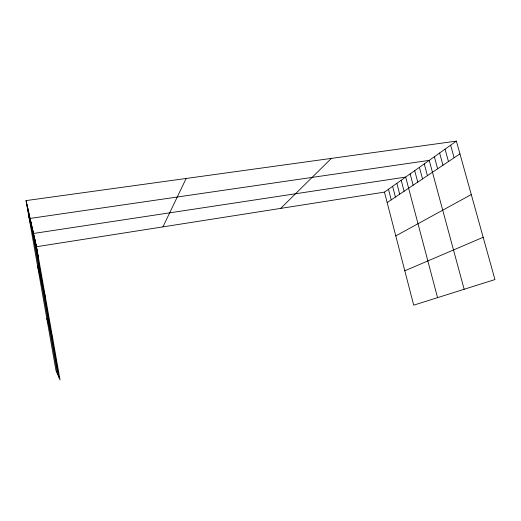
<?xml version="1.0" encoding="UTF-8"?>
<svg xmlns="http://www.w3.org/2000/svg" width="521" height="521" viewBox="0 0 521 521"><rect width="100%" height="100%" fill="white"/><g stroke="black" fill="none" stroke-linecap="round" stroke-linejoin="round"><path stroke-width="0.78" d="M162.936 226.882L186.153 178.469M280.669 208.4L331.376 158.397M384.459 192.112L456.396 141.113L494.95 279.569L413.7 305.163L384.459 192.112L36.522 246.72L26.05 200.598L456.396 141.113M387.168 202.584L459.952 153.864M395.784 235.909L471.277 194.554M404.81 270.783L483.175 237.283M46.799 318.409L52.868 339.275M450.639 145.196L454.117 157.765M445.051 149.156L448.464 161.556M439.62 153.005L442.967 165.229M434.351 156.743L437.633 168.797M464.152 289.266L429.232 160.37L30.094 218.423L57.557 374.176M424.257 163.9L427.422 175.636M419.418 167.326L422.524 178.911M414.709 170.667L417.764 182.103M410.131 173.91L413.133 185.202M437.555 297.647L405.67 177.075L33.513 233.473L58.886 377.224M401.203 180.246L404.094 191.246M396.846 183.327L399.698 194.196M392.613 186.336L395.406 197.062M388.484 189.26L391.232 199.856M37.558 265.931L45.614 298.181M28.792 216.156L38.691 259.002M36.522 246.72L60.045 379.887L55.975 370.548L26.05 200.598M35.956 244.232L38.157 256.697M35.376 241.666L37.61 254.313M34.777 239.022L37.043 251.858M34.158 236.293L36.457 249.325M32.875 230.653L35.246 244.089M32.217 227.742L34.62 241.386M31.534 224.74L33.976 238.592M30.824 221.633L33.311 235.707M29.345 215.101L31.905 229.637M28.564 211.669L31.169 226.446M27.756 208.107L30.4 223.138M26.916 204.421L29.612 219.712"/></g></svg>
